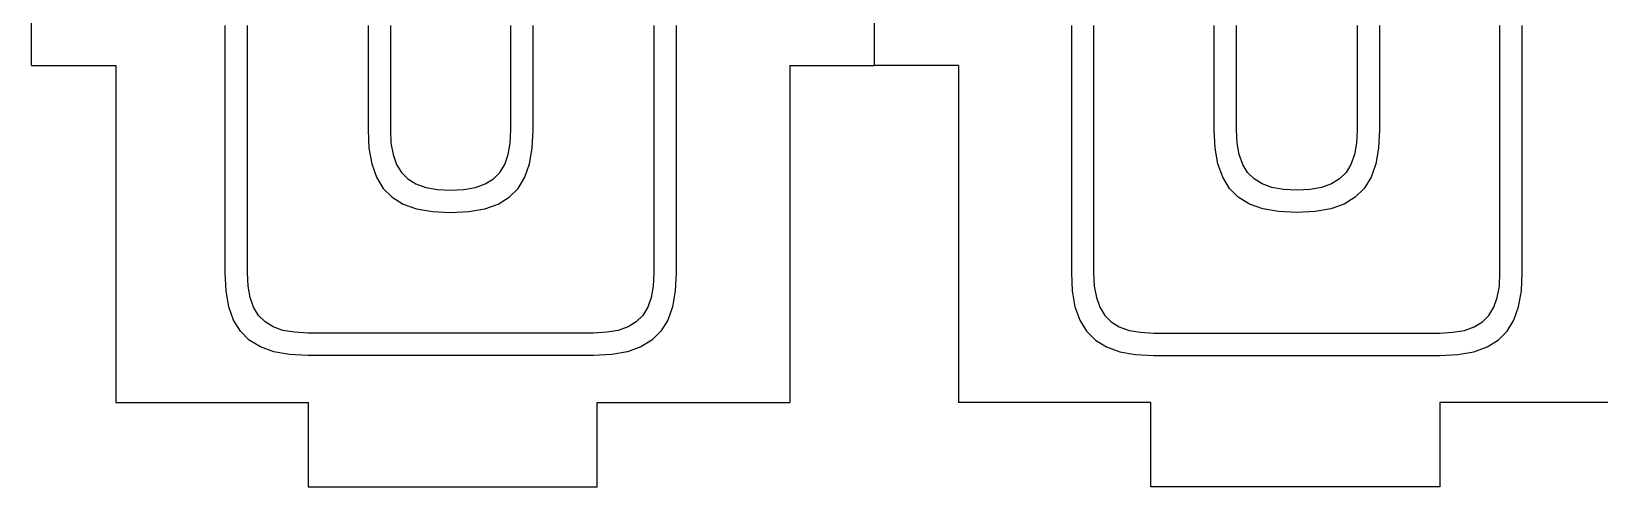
# Model space of a CAD drawing. Extents: x -112 to 112, y -170 to 170.
# Drawn here: x -104.9 to -1.5, y -120.2 to -90.2 of the extents above; entities that cross this region are included whole.
import ezdxf

# ---------------------------------------------------------------- set-up
doc = ezdxf.new("R2010")
doc.units = 0
doc.header["$MEASUREMENT"] = 0
doc.layers.get('0').update_dxf_attribs({"linetype": 'CONTINUOUS'})

msp = doc.modelspace()

# ---------------------------------------------------------------- linework, layer by layer
for p, q in [((-104.93, -92.4), (-104.93, -70.17)), ((-49.37, -70.17), (-49.37, -92.4)), ((-92.15, -90.72), (-92.15, -89.77)), ((-90.68, -90.72), (-90.68, -89.77)), ((-82.73, -89.77), (-82.73, -90.72)), ((-81.26, -89.77), (-81.26, -90.72)), ((-73.31, -90.72), (-73.31, -89.77)), ((-71.84, -90.72), (-71.84, -89.77)), ((-63.89, -89.77), (-63.89, -90.72)), ((-62.42, -89.77), (-62.42, -90.72)), ((-36.36, -89.77), (-36.36, -90.72)), ((-34.89, -89.77), (-34.89, -90.72)), ((-26.94, -90.72), (-26.94, -89.77)), ((-25.47, -90.72), (-25.47, -89.77)), ((-17.52, -89.77), (-17.52, -90.72)), ((-16.05, -89.77), (-16.05, -90.72)), ((-8.1, -90.72), (-8.1, -89.77)), ((-6.63, -90.72), (-6.63, -89.77)), ((-92.15, -91.54), (-92.15, -90.72)), ((-90.68, -91.54), (-90.68, -90.72)), ((-82.73, -90.72), (-82.73, -91.54)), ((-81.26, -90.72), (-81.26, -91.54)), ((-73.31, -91.54), (-73.31, -90.72)), ((-71.84, -91.54), (-71.84, -90.72)), ((-63.89, -90.72), (-63.89, -91.54)), ((-62.42, -90.72), (-62.42, -91.54)), ((-36.36, -90.72), (-36.36, -91.54)), ((-34.89, -90.72), (-34.89, -91.54)), ((-26.94, -91.54), (-26.94, -90.72)), ((-25.47, -91.54), (-25.47, -90.72)), ((-17.52, -90.72), (-17.52, -91.54)), ((-16.05, -90.72), (-16.05, -91.54)), ((-8.1, -91.54), (-8.1, -90.72)), ((-6.63, -91.54), (-6.63, -90.72)), ((-92.15, -92.33), (-92.15, -91.54)), ((-90.68, -92.33), (-90.68, -91.54)), ((-82.73, -91.54), (-82.73, -92.33)), ((-81.26, -91.54), (-81.26, -92.33)), ((-73.31, -92.33), (-73.31, -91.54)), ((-71.84, -92.33), (-71.84, -91.54)), ((-63.89, -91.54), (-63.89, -92.33)), ((-62.42, -91.54), (-62.42, -92.33)), ((-36.36, -91.54), (-36.36, -92.33)), ((-34.89, -91.54), (-34.89, -92.33)), ((-26.94, -92.33), (-26.94, -91.54)), ((-25.47, -92.33), (-25.47, -91.54)), ((-17.52, -91.54), (-17.52, -92.33)), ((-16.05, -91.54), (-16.05, -92.33)), ((-8.1, -92.33), (-8.1, -91.54)), ((-6.63, -92.33), (-6.63, -91.54)), ((-104.93, -92.4), (-99.37, -92.4)), ((-99.37, -92.4), (-99.37, -114.62)), ((-92.15, -93.16), (-92.15, -92.33)), ((-90.68, -93.16), (-90.68, -92.33)), ((-82.73, -92.33), (-82.73, -93.16)), ((-81.26, -92.33), (-81.26, -93.16)), ((-73.31, -93.16), (-73.31, -92.33)), ((-71.84, -93.16), (-71.84, -92.33)), ((-63.89, -92.33), (-63.89, -93.16)), ((-62.42, -92.33), (-62.42, -93.16)), ((-54.92, -92.4), (-54.92, -114.62)), ((-54.92, -92.4), (-49.37, -92.4)), ((-43.81, -92.4), (-49.37, -92.4)), ((-43.81, -92.4), (-43.81, -114.62)), ((-36.36, -92.33), (-36.36, -93.16)), ((-34.89, -92.33), (-34.89, -93.16)), ((-26.94, -93.16), (-26.94, -92.33)), ((-25.47, -93.16), (-25.47, -92.33)), ((-17.52, -92.33), (-17.52, -93.16)), ((-16.05, -92.33), (-16.05, -93.16)), ((-8.1, -93.16), (-8.1, -92.33)), ((-6.63, -93.16), (-6.63, -92.33)), ((-92.15, -94.1), (-92.15, -93.16)), ((-90.68, -94.1), (-90.68, -93.16)), ((-82.73, -93.16), (-82.73, -94.1)), ((-81.26, -93.16), (-81.26, -94.1)), ((-73.31, -94.1), (-73.31, -93.16)), ((-71.84, -94.1), (-71.84, -93.16)), ((-63.89, -93.16), (-63.89, -94.1)), ((-62.42, -93.16), (-62.42, -94.1)), ((-36.36, -93.16), (-36.36, -94.1)), ((-34.89, -93.16), (-34.89, -94.1)), ((-26.94, -94.1), (-26.94, -93.16)), ((-25.47, -94.1), (-25.47, -93.16)), ((-17.52, -93.16), (-17.52, -94.1)), ((-16.05, -93.16), (-16.05, -94.1)), ((-8.1, -94.1), (-8.1, -93.16)), ((-6.63, -94.1), (-6.63, -93.16)), ((-92.15, -95.24), (-92.15, -94.1)), ((-90.68, -95.24), (-90.68, -94.1)), ((-82.73, -94.1), (-82.73, -95.24)), ((-81.26, -94.1), (-81.26, -95.24)), ((-73.31, -95.24), (-73.31, -94.1)), ((-71.84, -95.24), (-71.84, -94.1)), ((-63.89, -94.1), (-63.89, -95.24)), ((-62.42, -94.1), (-62.42, -95.24)), ((-36.36, -94.1), (-36.36, -95.24)), ((-34.89, -94.1), (-34.89, -95.24)), ((-26.94, -95.24), (-26.94, -94.1)), ((-25.47, -95.24), (-25.47, -94.1)), ((-17.52, -94.1), (-17.52, -95.24)), ((-16.05, -94.1), (-16.05, -95.24)), ((-8.1, -95.24), (-8.1, -94.1)), ((-6.63, -95.24), (-6.63, -94.1)), ((-92.15, -96.65), (-92.15, -95.24)), ((-90.68, -96.65), (-90.68, -95.24)), ((-82.73, -95.24), (-82.73, -96.65)), ((-81.26, -95.24), (-81.26, -96.65)), ((-73.31, -96.65), (-73.31, -95.24)), ((-71.84, -96.65), (-71.84, -95.24)), ((-63.89, -95.24), (-63.89, -96.65)), ((-62.42, -95.24), (-62.42, -96.65)), ((-36.36, -95.24), (-36.36, -96.65)), ((-34.89, -95.24), (-34.89, -96.65)), ((-26.94, -96.65), (-26.94, -95.24)), ((-25.47, -96.65), (-25.47, -95.24)), ((-17.52, -95.24), (-17.52, -96.65)), ((-16.05, -95.24), (-16.05, -96.65)), ((-8.1, -96.65), (-8.1, -95.24)), ((-6.63, -96.65), (-6.63, -95.24)), ((-92.15, -98.06), (-92.15, -96.65)), ((-90.68, -98.06), (-90.68, -96.65)), ((-82.73, -96.65), (-82.67, -97.85)), ((-81.26, -96.65), (-81.22, -97.53)), ((-73.35, -97.53), (-73.31, -96.65)), ((-71.9, -97.85), (-71.84, -96.65)), ((-63.89, -96.65), (-63.89, -98.06)), ((-62.42, -96.65), (-62.42, -98.06)), ((-36.36, -96.65), (-36.36, -98.06)), ((-34.89, -96.65), (-34.89, -98.06)), ((-26.88, -97.85), (-26.94, -96.65)), ((-25.43, -97.53), (-25.47, -96.65)), ((-17.52, -96.65), (-17.56, -97.53)), ((-16.05, -96.65), (-16.11, -97.85)), ((-8.1, -98.06), (-8.1, -96.65)), ((-6.63, -98.06), (-6.63, -96.65)), ((-92.15, -99.2), (-92.15, -98.06)), ((-90.68, -99.2), (-90.68, -98.06)), ((-82.67, -97.85), (-82.49, -98.89)), ((-81.22, -97.53), (-81.08, -98.28)), ((-73.49, -98.28), (-73.35, -97.53)), ((-72.08, -98.89), (-71.9, -97.85)), ((-63.89, -98.06), (-63.89, -99.2)), ((-62.42, -98.06), (-62.42, -99.2)), ((-36.36, -98.06), (-36.36, -99.2)), ((-34.89, -98.06), (-34.89, -99.2)), ((-26.7, -98.89), (-26.88, -97.85)), ((-25.29, -98.28), (-25.43, -97.53)), ((-17.56, -97.53), (-17.7, -98.28)), ((-16.11, -97.85), (-16.29, -98.89)), ((-8.1, -99.2), (-8.1, -98.06)), ((-6.63, -99.2), (-6.63, -98.06)), ((-92.15, -100.14), (-92.15, -99.2)), ((-90.68, -100.14), (-90.68, -99.2)), ((-82.49, -98.89), (-82.18, -99.77)), ((-81.08, -98.28), (-80.85, -98.93)), ((-80.85, -98.93), (-80.53, -99.46)), ((-74.04, -99.46), (-73.72, -98.93)), ((-73.72, -98.93), (-73.49, -98.28)), ((-72.39, -99.77), (-72.08, -98.89)), ((-63.89, -99.2), (-63.89, -100.14)), ((-62.42, -99.2), (-62.42, -100.14)), ((-36.36, -99.2), (-36.36, -100.14)), ((-34.89, -99.2), (-34.89, -100.14)), ((-26.38, -99.77), (-26.7, -98.89)), ((-25.06, -98.93), (-25.29, -98.28)), ((-24.74, -99.46), (-25.06, -98.93)), ((-17.93, -98.93), (-18.25, -99.46)), ((-17.7, -98.28), (-17.93, -98.93)), ((-16.29, -98.89), (-16.6, -99.77)), ((-8.1, -100.14), (-8.1, -99.2)), ((-6.63, -100.14), (-6.63, -99.2)), ((-92.15, -100.97), (-92.15, -100.14)), ((-90.68, -100.97), (-90.68, -100.14)), ((-82.18, -99.77), (-81.73, -100.51)), ((-80.53, -99.46), (-80.1, -99.89)), ((-80.1, -99.89), (-79.57, -100.22)), ((-79.57, -100.22), (-78.92, -100.45)), ((-75.65, -100.45), (-75.01, -100.22)), ((-75.01, -100.22), (-74.47, -99.89)), ((-74.47, -99.89), (-74.04, -99.46)), ((-72.84, -100.51), (-72.39, -99.77)), ((-63.89, -100.14), (-63.89, -100.97)), ((-62.42, -100.14), (-62.42, -100.97)), ((-36.36, -100.14), (-36.36, -100.97)), ((-34.89, -100.14), (-34.89, -100.97)), ((-25.94, -100.51), (-26.38, -99.77)), ((-24.31, -99.89), (-24.74, -99.46)), ((-23.77, -100.22), (-24.31, -99.89)), ((-23.13, -100.45), (-23.77, -100.22)), ((-19.21, -100.22), (-19.86, -100.45)), ((-18.68, -99.89), (-19.21, -100.22)), ((-18.25, -99.46), (-18.68, -99.89)), ((-16.6, -99.77), (-17.05, -100.51)), ((-8.1, -100.97), (-8.1, -100.14)), ((-6.63, -100.97), (-6.63, -100.14)), ((-92.15, -101.75), (-92.15, -100.97)), ((-90.68, -101.75), (-90.68, -100.97)), ((-81.73, -100.51), (-81.14, -101.09)), ((-81.14, -101.09), (-80.41, -101.54)), ((-78.92, -100.45), (-78.16, -100.58)), ((-78.16, -100.58), (-77.29, -100.62)), ((-77.29, -100.62), (-76.41, -100.58)), ((-76.41, -100.58), (-75.65, -100.45)), ((-74.16, -101.54), (-73.43, -101.09)), ((-73.43, -101.09), (-72.84, -100.51)), ((-63.89, -100.97), (-63.89, -101.75)), ((-62.42, -100.97), (-62.42, -101.75)), ((-36.36, -100.97), (-36.36, -101.75)), ((-34.89, -100.97), (-34.89, -101.75)), ((-25.35, -101.09), (-25.94, -100.51)), ((-24.62, -101.54), (-25.35, -101.09)), ((-22.37, -100.58), (-23.13, -100.45)), ((-21.49, -100.62), (-22.37, -100.58)), ((-20.62, -100.58), (-21.49, -100.62)), ((-19.86, -100.45), (-20.62, -100.58)), ((-17.64, -101.09), (-18.37, -101.54)), ((-17.05, -100.51), (-17.64, -101.09)), ((-8.1, -101.75), (-8.1, -100.97)), ((-6.63, -101.75), (-6.63, -100.97)), ((-92.15, -102.58), (-92.15, -101.75)), ((-90.68, -102.58), (-90.68, -101.75)), ((-80.41, -101.54), (-79.53, -101.85)), ((-79.53, -101.85), (-78.49, -102.04)), ((-78.49, -102.04), (-77.29, -102.1)), ((-77.29, -102.1), (-76.08, -102.04)), ((-76.08, -102.04), (-75.04, -101.85)), ((-75.04, -101.85), (-74.16, -101.54)), ((-63.89, -101.75), (-63.89, -102.58)), ((-62.42, -101.75), (-62.42, -102.58)), ((-36.36, -101.75), (-36.36, -102.58)), ((-34.89, -101.75), (-34.89, -102.58)), ((-23.73, -101.85), (-24.62, -101.54)), ((-22.7, -102.04), (-23.73, -101.85)), ((-21.49, -102.1), (-22.7, -102.04)), ((-20.29, -102.04), (-21.49, -102.1)), ((-19.25, -101.85), (-20.29, -102.04)), ((-18.37, -101.54), (-19.25, -101.85)), ((-8.1, -102.58), (-8.1, -101.75)), ((-6.63, -102.58), (-6.63, -101.75)), ((-92.15, -103.53), (-92.15, -102.58)), ((-90.68, -103.53), (-90.68, -102.58)), ((-63.89, -102.58), (-63.89, -103.53)), ((-62.42, -102.58), (-62.42, -103.53)), ((-36.36, -102.58), (-36.36, -103.53)), ((-34.89, -102.58), (-34.89, -103.53)), ((-8.1, -103.53), (-8.1, -102.58)), ((-6.63, -103.53), (-6.63, -102.58)), ((-92.15, -104.66), (-92.15, -103.53)), ((-90.68, -104.66), (-90.68, -103.53)), ((-63.89, -103.53), (-63.89, -104.66)), ((-62.42, -103.53), (-62.42, -104.66)), ((-36.36, -103.53), (-36.36, -104.66)), ((-34.89, -103.53), (-34.89, -104.66)), ((-8.1, -104.66), (-8.1, -103.53)), ((-6.63, -104.66), (-6.63, -103.53)), ((-92.15, -106.07), (-92.15, -104.66)), ((-90.68, -106.07), (-90.68, -104.66)), ((-63.89, -104.66), (-63.89, -106.07)), ((-62.42, -104.66), (-62.42, -106.07)), ((-36.36, -104.66), (-36.36, -106.07)), ((-34.89, -104.66), (-34.89, -106.07)), ((-8.1, -106.07), (-8.1, -104.66)), ((-6.63, -106.07), (-6.63, -104.66)), ((-92.09, -107.27), (-92.15, -106.07)), ((-90.64, -106.95), (-90.68, -106.07)), ((-63.89, -106.07), (-63.93, -106.95)), ((-62.42, -106.07), (-62.48, -107.27)), ((-36.36, -106.07), (-36.3, -107.27)), ((-34.89, -106.07), (-34.85, -106.95)), ((-8.14, -106.95), (-8.1, -106.07)), ((-6.69, -107.27), (-6.63, -106.07)), ((-91.91, -108.31), (-92.09, -107.27)), ((-90.5, -107.71), (-90.64, -106.95)), ((-63.93, -106.95), (-64.07, -107.71)), ((-62.48, -107.27), (-62.66, -108.31)), ((-36.3, -107.27), (-36.12, -108.31)), ((-34.85, -106.95), (-34.71, -107.71)), ((-8.28, -107.71), (-8.14, -106.95)), ((-6.87, -108.31), (-6.69, -107.27)), ((-91.6, -109.2), (-91.91, -108.31)), ((-90.28, -108.35), (-90.5, -107.71)), ((-89.95, -108.89), (-90.28, -108.35)), ((-64.29, -108.35), (-64.62, -108.89)), ((-64.07, -107.71), (-64.29, -108.35)), ((-62.66, -108.31), (-62.97, -109.2)), ((-36.12, -108.31), (-35.81, -109.2)), ((-34.71, -107.71), (-34.49, -108.35)), ((-34.49, -108.35), (-34.16, -108.89)), ((-8.83, -108.89), (-8.5, -108.35)), ((-8.5, -108.35), (-8.28, -107.71)), ((-7.18, -109.2), (-6.87, -108.31)), ((-91.15, -109.93), (-91.6, -109.2)), ((-89.52, -109.31), (-89.95, -108.89)), ((-88.99, -109.64), (-89.52, -109.31)), ((-65.05, -109.31), (-65.58, -109.64)), ((-64.62, -108.89), (-65.05, -109.31)), ((-62.97, -109.2), (-63.42, -109.93)), ((-35.81, -109.2), (-35.36, -109.93)), ((-34.16, -108.89), (-33.73, -109.31)), ((-33.73, -109.31), (-33.2, -109.64)), ((-9.79, -109.64), (-9.26, -109.31)), ((-9.26, -109.31), (-8.83, -108.89)), ((-7.63, -109.93), (-7.18, -109.2)), ((-90.56, -110.52), (-91.15, -109.93)), ((-89.83, -110.96), (-90.56, -110.52)), ((-88.34, -109.87), (-88.99, -109.64)), ((-87.58, -110), (-88.34, -109.87)), ((-86.71, -110.05), (-87.58, -110)), ((-85.3, -110.05), (-86.71, -110.05)), ((-84.16, -110.05), (-85.3, -110.05)), ((-83.22, -110.05), (-84.16, -110.05)), ((-82.39, -110.05), (-83.22, -110.05)), ((-81.6, -110.05), (-82.39, -110.05)), ((-80.78, -110.05), (-81.6, -110.05)), ((-79.83, -110.05), (-80.78, -110.05)), ((-78.69, -110.05), (-79.83, -110.05)), ((-77.29, -110.05), (-78.69, -110.05)), ((-75.88, -110.05), (-77.29, -110.05)), ((-74.74, -110.05), (-75.88, -110.05)), ((-73.8, -110.05), (-74.74, -110.05)), ((-72.97, -110.05), (-73.8, -110.05)), ((-72.18, -110.05), (-72.97, -110.05)), ((-71.35, -110.05), (-72.18, -110.05)), ((-70.41, -110.05), (-71.35, -110.05)), ((-69.27, -110.05), (-70.41, -110.05)), ((-67.86, -110.05), (-69.27, -110.05)), ((-66.99, -110), (-67.86, -110.05)), ((-66.23, -109.87), (-66.99, -110)), ((-65.58, -109.64), (-66.23, -109.87)), ((-64.01, -110.52), (-64.74, -110.96)), ((-63.42, -109.93), (-64.01, -110.52)), ((-35.36, -109.93), (-34.77, -110.52)), ((-34.77, -110.52), (-34.04, -110.96)), ((-33.2, -109.64), (-32.55, -109.87)), ((-32.55, -109.87), (-31.79, -110)), ((-31.79, -110), (-30.92, -110.05)), ((-30.92, -110.05), (-29.51, -110.05)), ((-29.51, -110.05), (-28.37, -110.05)), ((-28.37, -110.05), (-27.43, -110.05)), ((-27.43, -110.05), (-26.6, -110.05)), ((-26.6, -110.05), (-25.81, -110.05)), ((-25.81, -110.05), (-24.98, -110.05)), ((-24.98, -110.05), (-24.04, -110.05)), ((-24.04, -110.05), (-22.9, -110.05)), ((-22.9, -110.05), (-21.49, -110.05)), ((-21.49, -110.05), (-20.09, -110.05)), ((-20.09, -110.05), (-18.95, -110.05)), ((-18.95, -110.05), (-18, -110.05)), ((-18, -110.05), (-17.18, -110.05)), ((-17.18, -110.05), (-16.39, -110.05)), ((-16.39, -110.05), (-15.56, -110.05)), ((-15.56, -110.05), (-14.62, -110.05)), ((-14.62, -110.05), (-13.48, -110.05)), ((-13.48, -110.05), (-12.07, -110.05)), ((-12.07, -110.05), (-11.2, -110)), ((-11.2, -110), (-10.44, -109.87)), ((-10.44, -109.87), (-9.79, -109.64)), ((-8.95, -110.96), (-8.22, -110.52)), ((-8.22, -110.52), (-7.63, -109.93)), ((-88.95, -111.28), (-89.83, -110.96)), ((-87.91, -111.46), (-88.95, -111.28)), ((-86.71, -111.52), (-87.91, -111.46)), ((-85.3, -111.52), (-86.71, -111.52)), ((-84.16, -111.52), (-85.3, -111.52)), ((-83.22, -111.52), (-84.16, -111.52)), ((-82.39, -111.52), (-83.22, -111.52)), ((-81.6, -111.52), (-82.39, -111.52)), ((-80.78, -111.52), (-81.6, -111.52)), ((-79.83, -111.52), (-80.78, -111.52)), ((-78.69, -111.52), (-79.83, -111.52)), ((-77.29, -111.52), (-78.69, -111.52)), ((-75.88, -111.52), (-77.29, -111.52)), ((-74.74, -111.52), (-75.88, -111.52)), ((-73.8, -111.52), (-74.74, -111.52)), ((-72.97, -111.52), (-73.8, -111.52)), ((-72.18, -111.52), (-72.97, -111.52)), ((-71.35, -111.52), (-72.18, -111.52)), ((-70.41, -111.52), (-71.35, -111.52)), ((-69.27, -111.52), (-70.41, -111.52)), ((-67.86, -111.52), (-69.27, -111.52)), ((-66.66, -111.46), (-67.86, -111.52)), ((-65.62, -111.28), (-66.66, -111.46)), ((-64.74, -110.96), (-65.62, -111.28)), ((-34.04, -110.96), (-33.16, -111.28)), ((-33.16, -111.28), (-32.12, -111.46)), ((-32.12, -111.46), (-30.92, -111.52)), ((-30.92, -111.52), (-29.51, -111.52)), ((-29.51, -111.52), (-28.37, -111.52)), ((-28.37, -111.52), (-27.43, -111.52)), ((-27.43, -111.52), (-26.6, -111.52)), ((-26.6, -111.52), (-25.81, -111.52)), ((-25.81, -111.52), (-24.98, -111.52)), ((-24.98, -111.52), (-24.04, -111.52)), ((-24.04, -111.52), (-22.9, -111.52)), ((-22.9, -111.52), (-21.49, -111.52)), ((-21.49, -111.52), (-20.09, -111.52)), ((-20.09, -111.52), (-18.95, -111.52)), ((-18.95, -111.52), (-18, -111.52)), ((-18, -111.52), (-17.18, -111.52)), ((-17.18, -111.52), (-16.39, -111.52)), ((-16.39, -111.52), (-15.56, -111.52)), ((-15.56, -111.52), (-14.62, -111.52)), ((-14.62, -111.52), (-13.48, -111.52)), ((-13.48, -111.52), (-12.07, -111.52)), ((-12.07, -111.52), (-10.87, -111.46)), ((-10.87, -111.46), (-9.83, -111.28)), ((-9.83, -111.28), (-8.95, -110.96)), ((-99.37, -114.62), (-86.67, -114.62)), ((-86.67, -114.62), (-86.67, -120.18)), ((-67.62, -120.18), (-67.62, -114.62)), ((-67.62, -114.62), (-54.92, -114.62)), ((-31.11, -114.62), (-43.81, -114.62)), ((-31.11, -120.18), (-31.11, -114.62)), ((0.64, -114.62), (-12.06, -114.62)), ((-12.06, -114.62), (-12.06, -120.18)), ((-86.67, -120.18), (-67.62, -120.18)), ((-12.06, -120.18), (-31.11, -120.18))]:
    msp.add_line(p, q)

doc.saveas('drawing.dxf')
